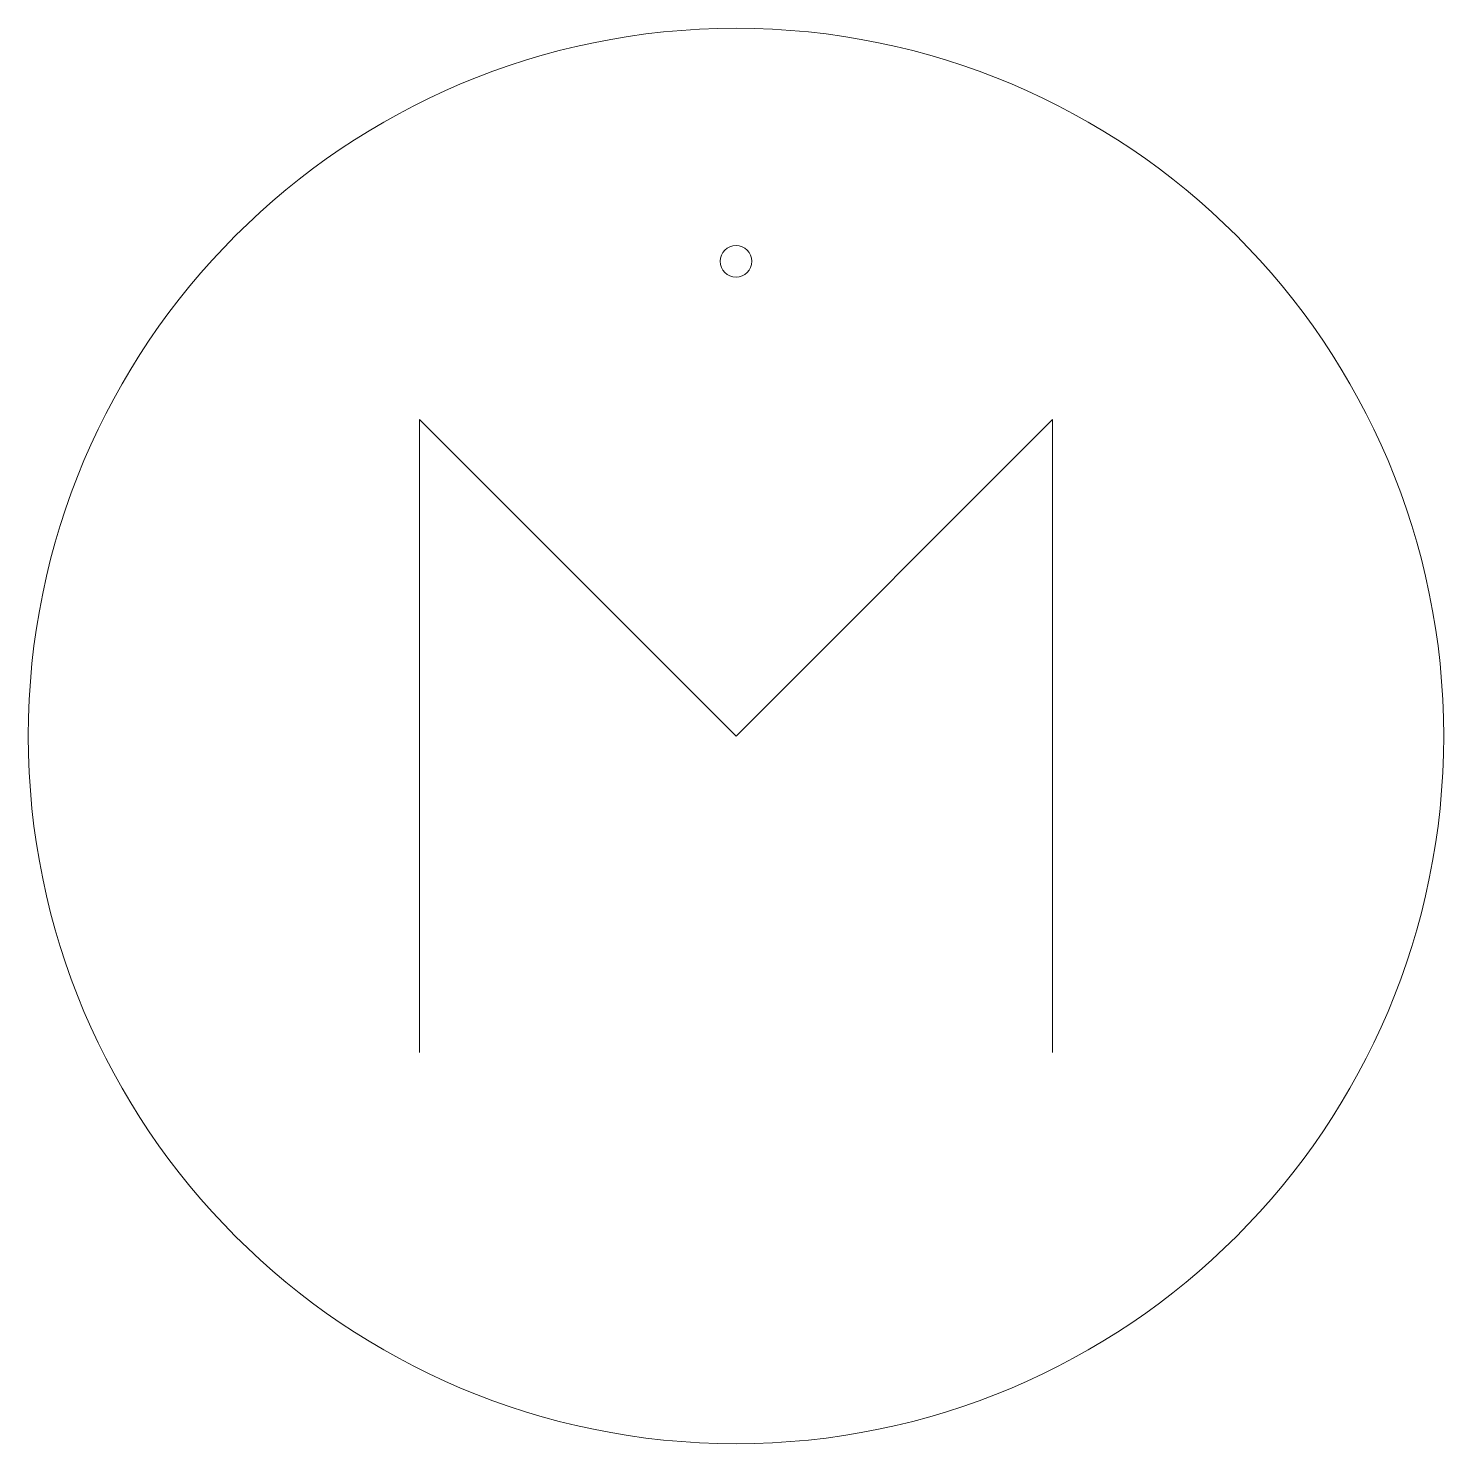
# Model space of a CAD drawing. Header units: millimetres. Extents: x 5.3 to 94.7, y 5.3 to 94.7.
import ezdxf

# ---------------------------------------------------------------- set-up
doc = ezdxf.new("R2010")
doc.units = ezdxf.units.MM
doc.layers.get('0').update_dxf_attribs({"linetype": 'CONTINUOUS', "lineweight": 0})

msp = doc.modelspace()

# ---------------------------------------------------------------- linework, layer by layer
for p, q in [((30, 30), (30, 70)), ((30, 70), (50, 50)), ((50, 50), (70, 70)), ((70, 70), (70, 30))]:
    msp.add_line(p, q)
for centre, radius in [((50, 50), 44.721), ((50, 80), 1)]:
    msp.add_circle(centre, radius)

doc.saveas('drawing.dxf')
